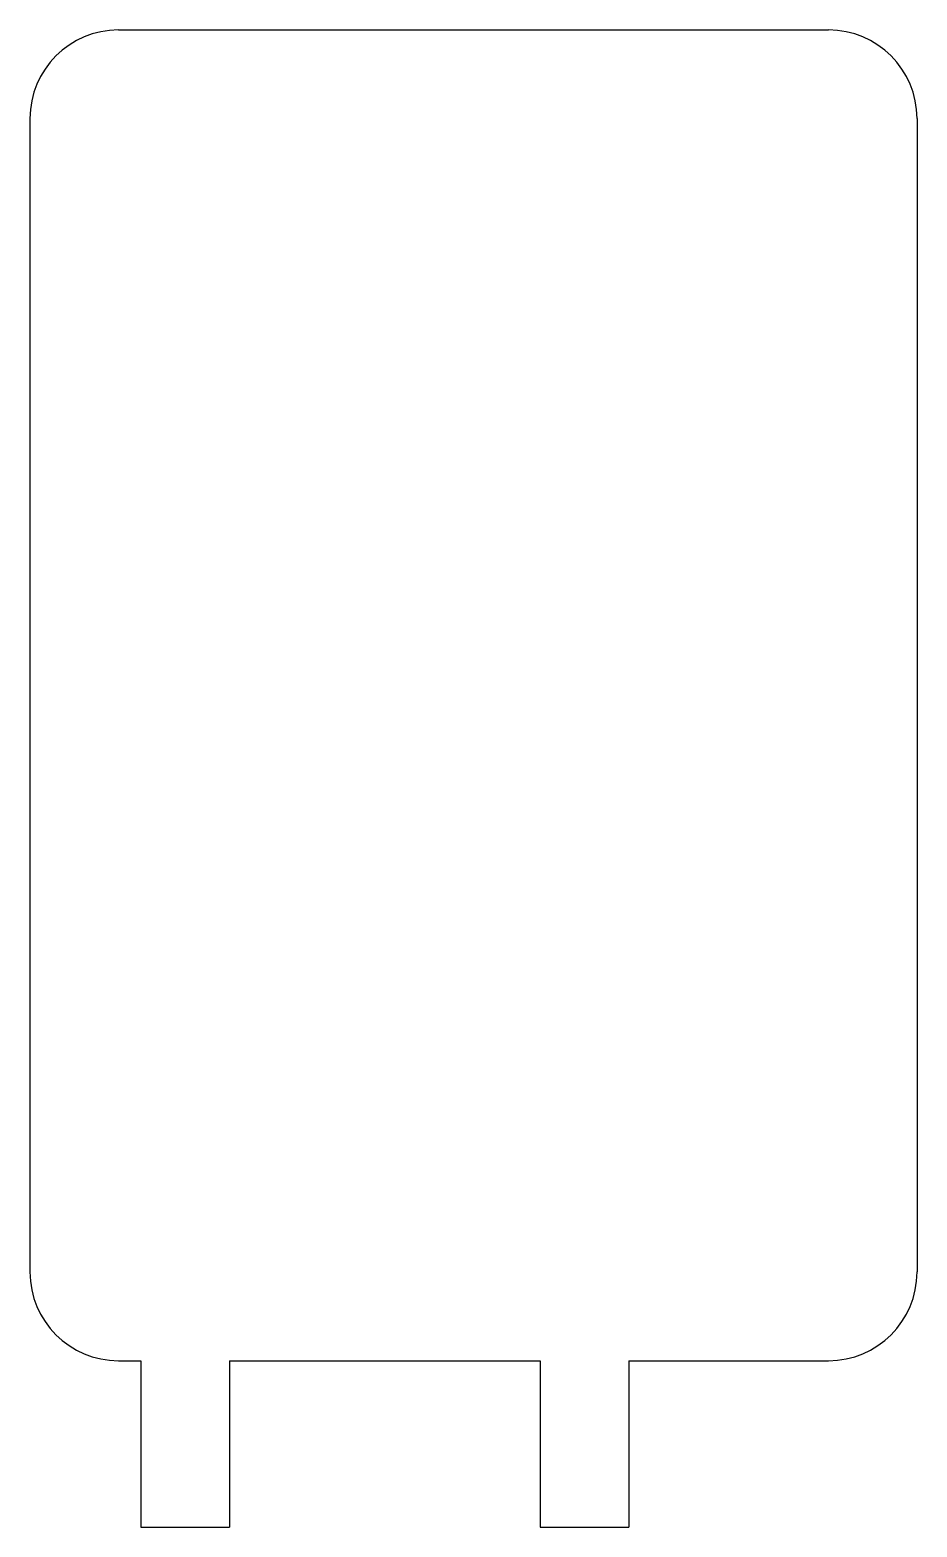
# Model space of a CAD drawing. Header units: millimetres. Extents: x -20 to 20, y -37.5 to 30.
import ezdxf

# ---------------------------------------------------------------- set-up
doc = ezdxf.new("R2010")
doc.units = ezdxf.units.MM

msp = doc.modelspace()

# ---------------------------------------------------------------- linework, layer by layer
at = {"color": 7, "linetype": 'Continuous', "lineweight": 25}
for p, q in [((-16, 30), (16, 30)), ((-20, 26), (-20, -26)), ((20, 26), (20, -26)), ((-16, -30), (-15, -30)), ((-15, -30), (-15, -37.5)), ((-11, -30), (-11, -37.5)), ((-11, -30), (3, -30)), ((3, -30), (3, -37.5)), ((7, -30), (16, -30)), ((7, -30), (7, -37.5)), ((-15, -37.5), (-11, -37.5)), ((3, -37.5), (7, -37.5))]:
    msp.add_line(p, q, dxfattribs=at)
for centre, start, end in [((-16, 26), 90, 180), ((16, 26), 0, 90), ((-16, -26), 180, 270), ((16, -26), 270, 0)]:
    msp.add_arc(centre, 4, start, end, dxfattribs=at)

doc.saveas('drawing.dxf')
